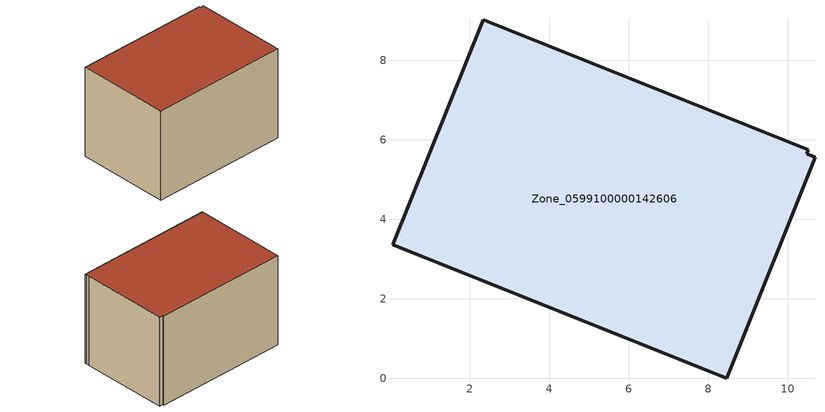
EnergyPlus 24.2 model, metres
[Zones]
Zone_0599100000142606
 floor ground (C_G): 8.51,0.1 8.47,0 0.06,3.36 2.35,9.02 10.52,5.75 10.48,5.64 10.69,5.56 8.56,0.26 z0
 wall outside (C_F): 2.35,9.02 0.06,3.36 8.47,0 8.51,0.1 8.56,0.26 10.69,5.56 10.48,5.64 10.52,5.75 2.35,9.02 z0:5.94
 roof outside (C_R): 8.47,0 8.51,0.1 8.56,0.26 10.69,5.56 10.48,5.64 10.52,5.75 2.35,9.02 0.06,3.36 z5.94
[BUILDING]
Pand.0599100000142606: North Axis=0; Terrain=City; Loads Convergence Tolerance Value=0.04; Temperature Convergence Tolerance Value=0.4; Solar Distribution=FullExterior; Maximum Number of Warmup Days=25; Minimum Number of Warmup Days=1
[Site:Location]
Rotterdam.The.Hague.AP_ZH_NLD Design_Conditions: Latitude=51.96; Longitude=4.45; Time Zone=1; Elevation=-4.5
[SITE:GROUNDTEMPERATURE:BUILDINGSURFACE]
18, 18, 18, 18, 18, 18, 18, 18, 18, 18, 18, 18
[MATERIAL] Thermal Absorptance=0.9; Solar Absorptance=0.7; Visible Absorptance=0.7
Name | Roughness | Thickness | Conductivity | Density | Specific Heat
G.TI.1975-1991 | MediumSmooth | 0.15 | 0.288461 | 540 | 1210
F.TI.1975-1991 | Rough | 0.3 | 0.230769 | 1920 | 840
R.TI.1975-1991 | MediumRough | 0.2 | 0.153846 | 1500 | 1000
[CONSTRUCTION]
C_G: G.TI.1975-1991
C_F: F.TI.1975-1991
C_R: R.TI.1975-1991
[ZONE]
Zone_0599100000142606: Type=1; Multiplier=1; Ceiling Height=Autocalculate; Volume=Autocalculate; Floor Area=autocalculate; Part of Total Floor Area=Yes
[ZONEINFILTRATION:DESIGNFLOWRATE]
Infil_Zone_0599100000142606: Zone or ZoneList or Space or SpaceList=Zone_0599100000142606; Schedule=AlwaysOn; Design Flow Rate Calculation Method=Flow/Area; Flow Rate per Floor Area=0.003; Constant Term Coefficient=1; Temperature Term Coefficient=0; Velocity Term Coefficient=0; Velocity Squared Term Coefficient=0
[HVACTEMPLATE:ZONE:IDEALLOADSAIRSYSTEM]
Zone_0599100000142606: Maximum Heating Supply Air Temperature=50; Minimum Cooling Supply Air Temperature=13; Maximum Heating Supply Air Humidity Ratio=0.0156; Minimum Cooling Supply Air Humidity Ratio=0.0077; Heating Limit=NoLimit; Cooling Limit=NoLimit; Dehumidification Control Type=ConstantSensibleHeatRatio; Cooling Sensible Heat Ratio=0.7; Dehumidification Setpoint=60; Humidification Control Type=None; Humidification Setpoint=30; Outdoor Air Method=None; Outdoor Air Flow Rate per Person=0.00944; Outdoor Air Flow Rate per Zone Floor Area=0; Outdoor Air Flow Rate per Zone=0; Demand Controlled Ventilation Type=None; Outdoor Air Economizer Type=NoEconomizer; Heat Recovery Type=None; Sensible Heat Recovery Effectiveness=0.7; Latent Heat Recovery Effectiveness=0.65
[ZONECONTROL:THERMOSTAT]
ThermostatControl_Zone_0599100000142606: Zone or ZoneList=Zone_0599100000142606; Control Type Schedule=DualSetpointControlType; Control 1=Thermostat_Zone_0599100000142606; Temperature Difference Between Cutout And Setpoint=0
[THERMOSTATSETPOINT:DUALSETPOINT]
Thermostat_Zone_0599100000142606: Heating Setpoint Temperature Schedule=HeatingSetpoint_Zone_0599100000142606; Cooling Setpoint Temperature Schedule=CoolingSetpoint_Zone_0599100000142606
[SCHEDULE:COMPACT]
HeatingSetpoint_Zone_0599100000142606: Through: 12/31, For: AllDays, Until: 24:00, 21
CoolingSetpoint_Zone_0599100000142606: Through: 12/31, For: AllDays, Until: 24:00, 24
DualSetpointControlType: Through: 12/31, For: AllDays, Until: 24:00, 4
AlwaysOn: Through: 12/31, For: AllDays, Until: 24:00, 1
